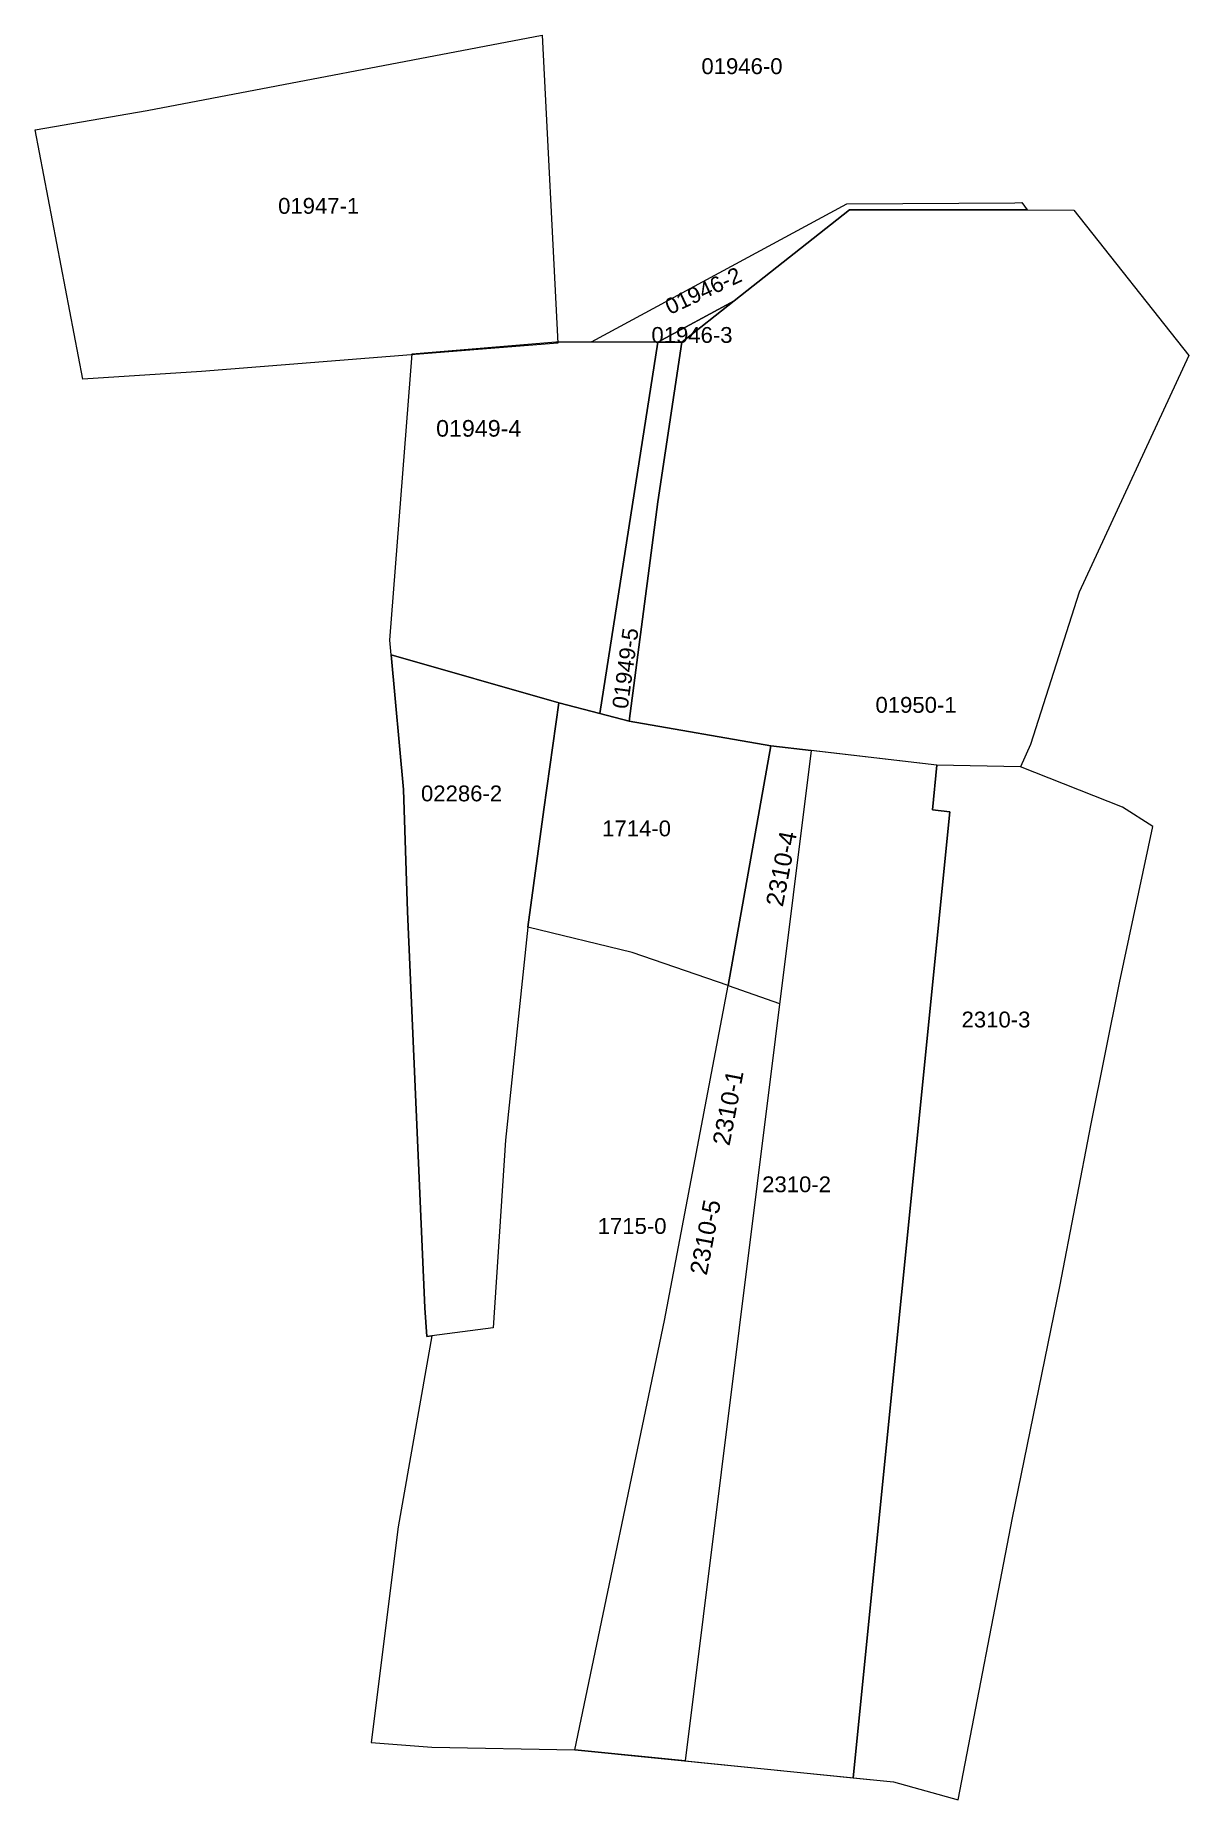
# Model space of a CAD drawing. Header units: metres. Extents: x 7518939 to 7519085, y 4698102 to 4698325.
import ezdxf

# ---------------------------------------------------------------- set-up
doc = ezdxf.new("R2010")
doc.units = ezdxf.units.M
doc.layers.get('0').update_dxf_attribs({"lineweight": 0})
for name, color, linetype, lineweight in [('ara ndrjet ekzekutuara', 7, 'Continuous', 0), ('Nr Parceles Baze', 7, 'Continuous', 0), ('Nr-Ri', 1, 'Continuous', 0), ('Parc-Kojshi', 251, 'Continuous', 0), ('ParcBazePo', 7, 'Continuous', 0), ('rregullimi salihi', 5, 'Continuous', 0)]:
    doc.layers.add(name, color=color, linetype=linetype, lineweight=lineweight)
doc.styles.get("Standard").update_dxf_attribs({"font": 'arial.ttf'})

msp = doc.modelspace()

# ---------------------------------------------------------------- linework, layer by layer
at = {"flags": 128}
msp.add_lwpolyline([(7519054.31, 4698226.79), (7519052.11, 4698227.01)], dxfattribs=at)
at = {"layer": 'ara ndrjet ekzekutuara', "flags": 128}
for points in [[(7519010.1, 4698239.19), (7519017.41, 4698286.12), (7519020.44, 4698286.12), (7519017.41, 4698265.95), (7519013.77, 4698238.24), (7519010.1, 4698239.19)], [(7519036.79, 4698234.53), (7519020.86, 4698106.86), (7519006.92, 4698108.25), (7519018.25, 4698162.48), (7519026.3, 4698204.81), (7519031.71, 4698235.12), (7519036.79, 4698234.53)]]:
    msp.add_lwpolyline(points, dxfattribs=at)
msp.add_lwpolyline([(7519054.31, 4698226.79), (7519052.11, 4698227.01), (7519052.68, 4698232.69), (7519036.79, 4698234.53), (7519020.86, 4698106.86), (7519042.09, 4698104.73)], close=True, dxfattribs=at)
at = {"layer": 'Parc-Kojshi', "flags": 128}
for points in [[(7518938.73, 4698312.96), (7518952.88, 4698315.39), (7519002.81, 4698324.89), (7519004.77, 4698285.98), (7518959.74, 4698282.41), (7518944.74, 4698281.44), (7518938.73, 4698312.96)], [(7519084.51, 4698284.45), (7519070.65, 4698254.53), (7519064.5, 4698235.29), (7519063.26, 4698232.45), (7519052.68, 4698232.69), (7519036.79, 4698234.53), (7519031.71, 4698235.12), (7519013.77, 4698238.24), (7519017.41, 4698265.95), (7519020.44, 4698286.12), (7519027.04, 4698291.33), (7519041.63, 4698302.84), (7519064.07, 4698302.84), (7519069.98, 4698302.81), (7519084.51, 4698284.45)], [(7519006.92, 4698108.25), (7519047.19, 4698104.22), (7519055.38, 4698101.95), (7519062.23, 4698137.55), (7519068.22, 4698166.79), (7519072.18, 4698187.33), (7519075.77, 4698205.15), (7519079.99, 4698224.9), (7519076.15, 4698227.38), (7519063.26, 4698232.45), (7519052.68, 4698232.69), (7519031.71, 4698235.12), (7519013.77, 4698238.24), (7519010.1, 4698239.19), (7519004.91, 4698240.54), (7518983.72, 4698246.63), (7518985.26, 4698229.59), (7518985.79, 4698214.19), (7518987.95, 4698164.09), (7518988.21, 4698160.47), (7518988.85, 4698160.57), (7518984.59, 4698136.43), (7518981.17, 4698109.17), (7518988.85, 4698108.57), (7519006.92, 4698108.25)], [(7519000.97, 4698212.18), (7518998.14, 4698185.28), (7518996.6, 4698161.57), (7518988.85, 4698160.57), (7518988.21, 4698160.47), (7518987.95, 4698164.09), (7518985.79, 4698214.19), (7518985.26, 4698229.59), (7518983.72, 4698246.63), (7519004.91, 4698240.54), (7519003.01, 4698227.06), (7519000.97, 4698212.18)], [(7519026.3, 4698204.81), (7519014.16, 4698208.99), (7519000.97, 4698212.18), (7519003.01, 4698227.06), (7519004.91, 4698240.54), (7519010.1, 4698239.19), (7519013.77, 4698238.24), (7519031.71, 4698235.12), (7519026.3, 4698204.81)]]:
    msp.add_lwpolyline(points, dxfattribs=at)
for points in [[(7519075.77, 4698205.15), (7519079.99, 4698224.9), (7519076.15, 4698227.38), (7519063.26, 4698232.45), (7519052.68, 4698232.69), (7519052.11, 4698227.01), (7519054.31, 4698226.79), (7519042.09, 4698104.73), (7519047.19, 4698104.22), (7519055.38, 4698101.95), (7519062.23, 4698137.55), (7519068.22, 4698166.79), (7519072.18, 4698187.33)], [(7519026.3, 4698204.81), (7519014.16, 4698208.99), (7519000.97, 4698212.18), (7518998.14, 4698185.28), (7518996.6, 4698161.57), (7518988.85, 4698160.57), (7518984.59, 4698136.43), (7518981.17, 4698109.17), (7518988.85, 4698108.57), (7519006.92, 4698108.25), (7519018.25, 4698162.48)]]:
    msp.add_lwpolyline(points, close=True, dxfattribs=at)
at = {"layer": 'ParcBazePo', "flags": 128}
for points in [[(7519027.04, 4698291.33), (7519017.41, 4698286.12), (7519009.04, 4698286.15), (7519041.31, 4698303.58), (7519062.53, 4698303.74), (7519063.4, 4698303.75), (7519064.07, 4698302.84), (7519041.63, 4698302.84), (7519027.04, 4698291.33)], [(7519017.41, 4698286.12), (7519027.04, 4698291.33), (7519020.44, 4698286.12), (7519017.41, 4698286.12)], [(7519017.41, 4698286.12), (7519010.1, 4698239.19), (7519004.91, 4698240.54), (7518983.72, 4698246.63), (7518983.55, 4698248.47), (7518986.36, 4698284.64), (7519004.54, 4698286.16), (7519009.04, 4698286.15), (7519017.41, 4698286.12)], [(7519036.79, 4698234.53), (7519020.86, 4698106.86)]]:
    msp.add_lwpolyline(points, dxfattribs=at)
at = {"layer": 'rregullimi salihi', "color": 1, "flags": 128}
msp.add_lwpolyline([(7519026.3, 4698204.81), (7519032.8, 4698202.57)], dxfattribs=at)

# ---------------------------------------------------------------- texts
at = {"layer": 'Nr Parceles Baze'}
msp.add_text('01949-4', height=2.1, dxfattribs=at).set_placement((7518989.39, 4698274.18))
msp.add_text('2310-1', height=2.2, rotation=79.1219, dxfattribs=at).set_placement((7519026.46, 4698184.48))
at = {"layer": 'Nr-Ri'}
for s, p in [('2310-4', (7519033.2, 4698214.68)), ('2310-5', (7519023.59, 4698168.12))]:
    msp.add_text(s, height=2.2, rotation=79.1219, dxfattribs=at).set_placement(p)
at = {"layer": 'Parc-Kojshi'}
for s, p in [('01946-0', (7519022.92, 4698319.99)), ('01947-1', (7518969.42, 4698302.34)), ('01946-3', (7519016.6, 4698286.03)), ('01950-1', (7519044.92, 4698239.29)), ('02286-2', (7518987.48, 4698228.1)), ('1714-0', (7519010.37, 4698223.68)), ('1715-0', (7519009.81, 4698173.44))]:
    msp.add_text(s, height=2, dxfattribs=at).set_placement(p)
for s, rotation, p in [('01946-2', 25.1052, (7519018.94, 4698289.54)), ('01949-5', 82.2516, (7519013.6, 4698239.7))]:
    msp.add_text(s, height=2, rotation=rotation, dxfattribs=at).set_placement(p)
at = {"layer": 'Parc-Kojshi', "char_height": 2, "width": 10.9902, "attachment_point": 1}
for s, insert in [('2310-3 ', (7519055.8, 4698201.53)), ('2310-2 ', (7519030.6, 4698180.71))]:
    msp.add_mtext(s, dxfattribs=dict(at, insert=insert))

doc.saveas('drawing.dxf')
